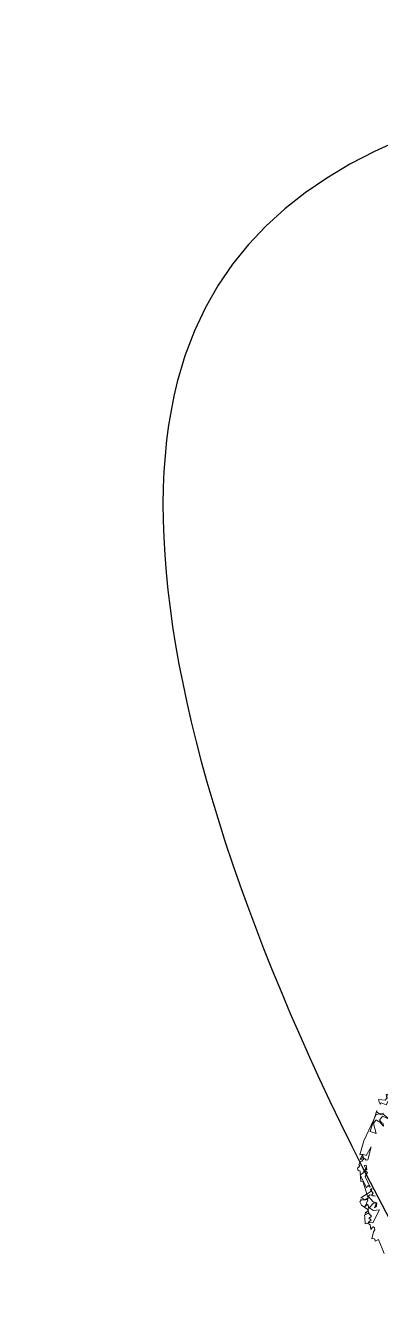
# Model space of a CAD drawing. Header units: millimetres. Extents: x 1418 to 1811, y 1796 to 1956.
# Drawn here: x 1473.893 to 1474.78, y 1879.233 to 1882.402 of the extents above; entities that cross this region are included whole.
import ezdxf

# ---------------------------------------------------------------- set-up
doc = ezdxf.new("R2010")
doc.units = ezdxf.units.MM
doc.layers.add('ARBRE', color=251, linetype='Continuous', lineweight=13)
doc.layers.add('VEGETAIS', color=3, linetype='Continuous')

# ---------------------------------------------------------------- blocks, each defined once
blk = doc.blocks.new('WMF26', base_point=(0, 0.001))
at = {"color": 85}
blk.add_lwpolyline([(0.825, -8.181), (0.724, -7.621), (0.585, -7.658), (0.585, -7.592), (0.548, -7.556), (0.476, -7.556), (0.585, -7.308), (0.65, -7.243), (0.65, -7.17), (0.621, -7.133), (0.585, -7.133), (0.512, -7.206), (0.512, -7.032), (0.446, -6.959), (0.338, -6.959), (0.374, -6.719), (0.374, -6.646), (0.476, -6.61), (0.512, -6.61), (0.548, -6.573), (0.548, -6.471), (0.338, -6.26), (0.301, -6.122), (0.338, -6.085), (0.338, -6.049), (0.512, -6.085), (0.585, -6.085), (0.621, -6.049), (0.548, -5.387), (0.476, -5.387), (0.512, -5.002), (0.476, -4.972), (0.446, -4.972), (0.446, -4.863), (0.476, -4.863), (0.548, -4.797), (0.512, -4.761), (0.585, -4.652), (0.65, -4.652), (0.724, -4.587), (0.724, -4.448), (0.687, -4.412), (0.621, -4.412), (0.861, -3.924), (1.494, -3.051), (1.771, -3.051)], dxfattribs=at)
at = {"color": 63}
for points in [[(2.033, -2.618), (1.923, -2.756), (1.75, -2.654), (1.712, -2.691), (1.684, -2.618), (1.684, -2.516), (1.923, -2.582), (1.996, -2.516), (1.996, -2.379), (2.062, -2.379), (2.033, -2.618), (2.033, -2.618)], [(1.647, -3.076), (1.75, -3.076), (1.959, -3.316), (1.712, -3.143), (1.574, -3.28), (1.647, -3.39), (1.684, -3.426), (1.684, -3.527), (1.574, -3.353), (1.472, -3.251), (1.436, -3.251), (1.335, -3.353), (1.363, -3.739), (1.16, -3.63), (1.538, -2.902), (1.538, -2.967), (1.647, -3.076), (1.647, -3.076)], [(0.811, -4.648), (0.701, -4.503), (0.664, -4.54), (0.664, -4.576), (0.599, -4.576), (0.664, -4.474), (0.738, -4.401), (0.84, -4.474), (1.087, -4.19), (0.876, -4.648), (0.811, -4.648), (0.811, -4.648)], [(0.774, -4.998), (0.738, -4.998), (0.701, -5.027), (0.774, -5.1), (0.664, -5.237), (0.774, -5.659), (0.701, -5.587), (0.636, -5.659), (0.49, -5.136), (0.599, -5.1), (0.738, -4.961), (0.701, -4.823), (0.774, -4.823), (0.774, -4.998), (0.774, -4.998)], [(0.582, -6.871), (0.548, -6.807), (0.504, -6.794), (0.624, -6.729), (0.535, -6.601), (0.429, -6.618), (0.405, -6.61), (0.426, -6.542), (0.45, -6.549), (0.538, -6.501), (0.588, -6.335), (0.554, -6.272), (0.432, -6.341), (0.54, -6.246), (0.524, -6.215), (0.602, -6.111), (0.573, -6.049), (0.51, -6.083), (0.408, -5.999), (0.364, -5.986), (0.768, -5.826), (0.764, -5.75), (0.827, -5.716), (0.799, -5.813), (0.846, -5.902), (0.783, -5.936), (0.818, -5.995), (0.911, -6.023), (0.709, -5.935), (0.645, -5.969), (0.78, -6.212), (0.914, -6.279), (0.878, -6.396), (0.784, -6.447), (0.882, -6.296), (0.865, -6.264), (0.79, -6.268), (0.592, -6.41), (0.732, -6.533), (0.961, -6.549), (0.622, -6.984), (0.461, -6.936), (0.582, -6.871), (0.582, -6.871)]]:
    blk.add_lwpolyline(points, dxfattribs=at)
blk = doc.blocks.new('T2_02')
at = {"xscale": 0.3499999999999943, "yscale": 0.3499999999999943, "zscale": 0.3499999999999943}
blk.add_blockref('WMF26', (-2.24, 1.997), dxfattribs=at)

msp = doc.modelspace()

# ---------------------------------------------------------------- linework, layer by layer
at = {"layer": 'VEGETAIS'}
msp.add_spline([(1489.9934, 1881.0496), (1485.9632, 1877.9058), (1481.9227, 1879.4941), (1478.4937, 1876.4855), (1474.2725, 1881.5125), (1480.6396, 1881.5126), (1489.9934, 1881.0496)], degree=3, dxfattribs=at)

# ---------------------------------------------------------------- block references
at = {"layer": 'ARBRE', "xscale": 0.1918409178794672, "yscale": 0.1918409178794672, "zscale": 0.1918409178794672, "rotation": 10.65514725593884}
msp.add_blockref('T2_02', (1475.1262, 1879.57), dxfattribs=at)

doc.saveas('drawing.dxf')
